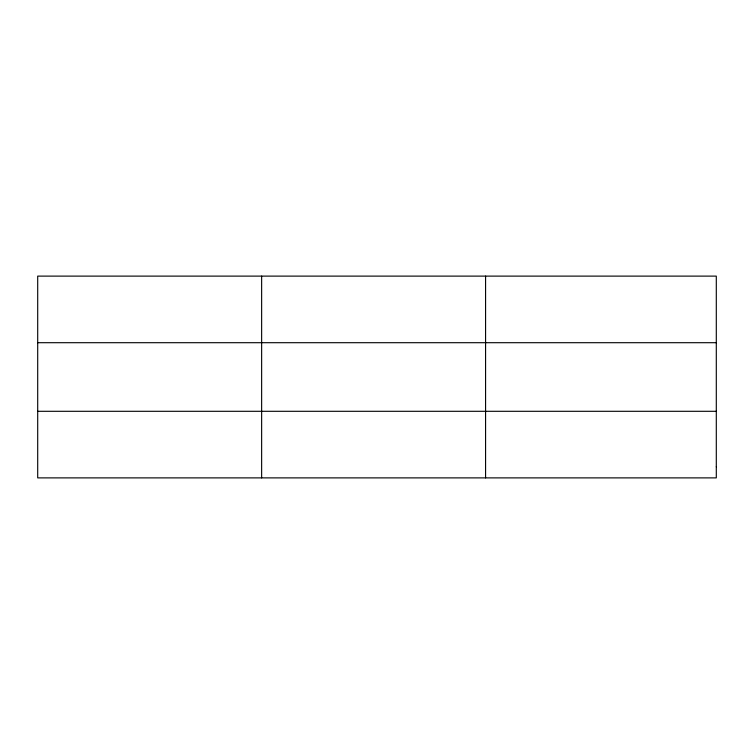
<?xml version="1.0" encoding="UTF-8"?>
<svg xmlns="http://www.w3.org/2000/svg" width="754" height="754" viewBox="0 0 754 754"><rect width="100%" height="100%" fill="white"/><g stroke="black" fill="none" stroke-linecap="round" stroke-linejoin="round"><path stroke-width="1.13" d="M261.638 276.115L261.638 477.885M485.576 276.115L485.576 477.885M37.7 342.702L716.3 342.702M37.7 411.298L716.3 411.298M716.3 466.792L716.3 477.885L37.7 477.885L37.7 276.115L716.3 276.115L716.3 466.792"/></g></svg>
